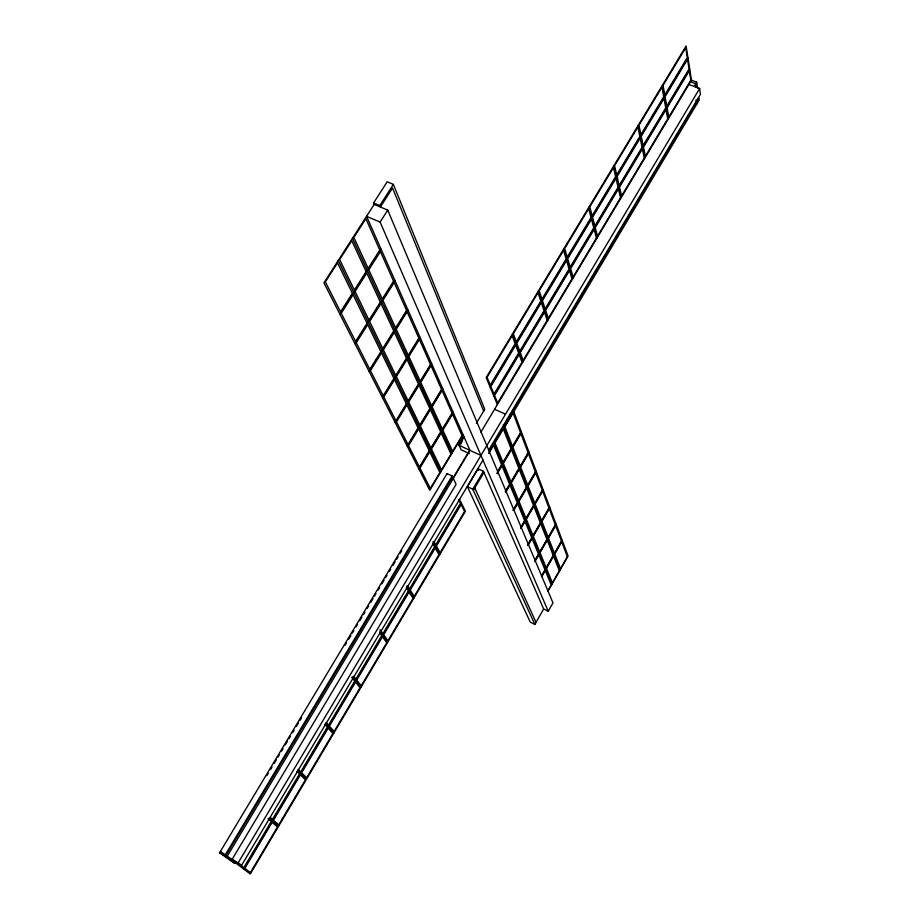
<?xml version="1.0" encoding="UTF-8"?>
<svg xmlns="http://www.w3.org/2000/svg" width="920" height="920" viewBox="0 0 920 920"><rect width="100%" height="100%" fill="white"/><g stroke="black" fill="none" stroke-linecap="round" stroke-linejoin="round"><path stroke-width="1.38" d="M462.783 437.46L460.31 439.886L458.712 444.233L459.574 446.154M460.966 444.015L462.173 440.749L460.31 439.886M543.651 608.982L534.853 624.415L530.276 622.161L467.44 486.703L478.101 468.797L483.448 471.27L543.651 608.982L548.24 611.225L552.977 602.899L387.745 210.128L374.198 204.412L373.589 202.975L387.171 181.803L393.369 184.38L484.759 409.262L476.318 423.327M547.756 591.008L551.218 584.959L545.261 570.526L541.731 576.691M547.894 591.341L568.088 556.014L514.015 412.298M541.443 576.012L544.985 569.848L538.786 554.841L534.842 561.672M541.581 576.357L562.223 540.408M534.543 560.97L538.487 554.127L532.036 538.487L527.999 545.445M535.014 560.751L556.105 524.181M527.689 544.709L531.726 537.751L524.986 521.444L520.87 528.528M527.838 545.077L549.746 507.265M520.536 527.769L524.676 520.674L517.649 503.654L514.119 509.68M520.708 528.149L543.122 489.647M513.084 510.082L517.316 502.849L509.967 485.081L505.643 492.441M513.256 510.473L536.199 471.258M505.287 491.602L509.622 484.23L501.952 465.658L497.202 473.685M505.471 492.016L528.977 452.053M497.513 471.661L501.584 464.772L493.557 445.326L488.692 453.514M497.018 473.248L521.422 431.986M243.696 869.055L461.334 502.975M534.853 624.415L472.799 489.198L483.448 471.27M473.34 490.325L483.977 472.409M231.288 860.752L456.101 484.334L452.122 475.962L447.062 473.581L219.581 852.817L234.703 863.339L235.52 861.959L220.42 851.414M483.034 460L241.523 865.421L238.153 862.845L699.648 88.481L688.907 84.479M488.704 450.11L700.419 94.403L699.648 88.481M489.187 451.892L512.831 412.148M505.482 425.718L699.177 100.073L698.924 98.164L504.907 424.223L505.482 425.718L503.332 424.741M234.703 863.339L224.721 855.772L452.122 475.962M226.239 854.898L452.536 476.836M452.226 479.389L469.671 450.225M453.261 478.319L469.982 450.374L366.562 216.315L380.121 222.088L548.24 611.225M480.895 432.135L691.46 80.212L686.101 46L486.174 377.579L497.363 404.616M226.653 857.244L453.296 478.434M694.14 86.422L696.693 82.156L691.46 80.212M463.093 434.78L429.732 490.291L323.921 282.854L374.198 204.412M469.315 453.617L461.115 449.799L459.08 445.303L464.232 436.747M493.706 395.772L689.701 69.011M266.823 775.709L268.295 773.248M270.514 769.557L271.986 767.096M274.195 763.404L276.414 759.724M277.886 757.263L279.358 754.803M281.577 751.111L283.049 748.65M285.257 744.97L287.477 741.279M288.949 738.817L290.421 736.356M292.629 732.665L294.112 730.216M296.32 726.524L298.528 722.832M300.012 720.371L301.484 717.91M344.988 645.369L346.46 642.907M348.668 639.216L350.888 635.536M352.36 633.075L353.832 630.614M356.051 626.922L357.523 624.461M359.731 620.781L361.94 617.09M363.423 614.629L364.895 612.168M367.103 608.476L368.586 606.015M370.794 602.335L373.002 598.644M374.474 596.183L375.958 593.722M378.166 590.03L379.638 587.581M381.857 583.889L384.065 580.198M385.537 577.737L387.009 575.276M389.229 571.596L390.701 569.135M392.909 565.443L395.128 561.752M396.6 559.291L398.072 556.841M400.292 553.15L401.764 550.689M489.969 386.756L687.918 57.603M418.841 468.935L453.134 412.24M407.376 446.464L442.669 388.539M395.312 422.809L431.652 363.607M382.593 397.865L420.037 337.318M369.15 371.53L407.778 309.58M354.947 343.666L394.818 280.267M339.894 314.157L381.11 249.228M380.121 222.088L387.745 210.128M483.667 411.091L392.553 188.013L380.397 207.023L379.787 205.597L393.369 184.38M690.506 81.811L695.738 83.754L696.29 87.354M373.589 202.975L379.787 205.597M494.569 409.285L505.471 414.172M459.08 445.303L480.941 455.457M467.44 486.703L472.799 489.198M232.116 859.372L238.153 862.845M219.581 852.817L224.721 855.772M233.496 860.786L241.523 865.421M233.565 861.43L250.274 874L465.44 511.152L459.528 499.41M238.142 863.293L243.846 867.606L271.25 821.525L267.984 818.719M269.157 818.121L278.576 826.263M270.342 817.523L272.504 819.398L299.494 774.019L296.93 771.489M297.551 770.431L306.464 779.228M298.172 769.384L300.736 771.926L327.324 727.214L324.898 724.5M325.507 723.465L333.937 732.906M326.128 722.43L328.555 725.155L354.74 681.11L351.681 677.258M352.659 676.717L361.019 687.251M353.659 676.188L355.948 679.075L381.754 635.685L379.592 632.626M379.822 631.097L387.688 642.263M380.063 629.591L382.938 633.684L408.365 590.916L406.329 587.696M407.514 585.718L409.538 588.949L434.596 546.802L432.687 543.421M406.582 586.155L413.988 597.919M432.952 541.868L439.898 554.219M433.849 541.466L435.758 544.858L460.448 503.332L458.666 499.79M338.249 260.498L440.921 471.672M447.062 473.581L447.476 474.455M352.464 238.326L452.042 453.169M474.766 487.933L536.026 622.357M494.086 443.659L551.954 584.234M503.838 427.271L560.038 570.089M512.463 333.971L522.847 362.008M538.372 291.007L547.975 320.022M563.891 248.676L572.746 278.633M589.042 206.965L597.16 237.82M613.835 165.853L621.23 197.593M638.273 125.327L644.966 157.918M662.354 85.387L668.38 118.795M696.693 82.156L697.601 88.147M696.072 99.9L696.67 104.293M559.314 570.803L552.414 582.854L546.491 568.399L553.529 556.14L559.314 570.803M567.364 556.715L560.51 568.709L554.737 554.024L561.74 541.822L567.364 556.715M553.253 555.45L546.204 567.721L540.028 552.667L547.227 540.189L553.253 555.45M561.476 541.121L554.472 553.322L548.469 538.039L555.634 525.619L561.476 541.121M546.94 539.465L539.741 551.954L533.312 536.279L540.661 523.583L546.94 539.465M555.346 524.883L548.182 537.314L541.938 521.387L549.263 508.748L555.346 524.883M540.373 522.824L533.002 535.532L526.297 519.191L533.83 506.264L540.373 522.824M548.976 507.978L541.639 520.628L535.129 504.022L542.616 491.153L548.976 507.978M533.519 505.471L525.987 518.42L518.983 501.365L526.688 488.186L533.519 505.471M542.317 490.36L534.819 503.24L528.022 485.909L535.693 472.811L542.317 490.36M526.366 487.37L518.65 500.56L511.347 482.747L519.236 469.315L526.366 487.37M535.382 471.971L527.7 485.093L520.605 466.992L528.459 453.64L535.382 471.971M518.903 468.464L511.002 481.896L503.355 463.277L511.451 449.592L518.903 468.464M528.137 452.778L520.271 466.141L512.854 447.223L520.904 433.619L528.137 452.778M511.094 448.695L502.998 462.392L494.994 442.899L503.297 428.95L511.094 448.695M520.559 432.699L512.497 446.326L504.735 426.535L512.992 412.654L520.559 432.699M272.182 822.331L244.823 868.342L250.424 872.574L277.495 826.919L272.182 822.331M300.38 774.881L273.435 820.214L278.748 824.814L305.417 779.849L300.38 774.881M328.164 728.145L301.622 772.8L306.647 777.768L332.925 733.47L328.164 728.145M355.534 682.099L329.383 726.087L334.144 731.423L360.03 687.769L355.534 682.099M382.49 636.732L356.73 680.075L361.226 685.756L386.745 642.735L382.49 636.732M409.066 592.031L383.686 634.731L387.918 640.757L413.057 598.356L409.066 592.031M435.252 547.975L410.239 590.065L414.218 596.401L439.001 554.61L435.252 547.975M461.069 504.551L436.413 546.031L440.151 552.69L464.577 511.497L461.069 504.551M522.042 362.284L497.662 403.017L494.546 395.473L519.144 354.464L522.042 362.284M547.193 320.252L523.169 360.398L520.271 352.578L544.514 312.167L547.193 320.252M571.987 278.817L548.297 318.4L545.629 310.304L569.514 270.48L571.987 278.817M596.424 237.981L573.079 277L570.618 268.64L594.159 229.379L596.424 237.981M620.517 197.708L597.505 236.187L595.24 227.573L618.458 188.864L620.517 197.708M644.287 158.01L621.586 195.937L619.528 187.082L642.413 148.925L644.287 158.01M667.713 118.852L645.334 156.262L643.471 147.165L666.034 109.537L667.713 118.852M690.817 80.235L668.748 117.127L667.069 107.801L689.321 70.702L690.817 80.235M515.672 345.138L490.831 386.457L494.005 394.151L518.627 353.096L515.672 345.138M541.305 302.519L516.822 343.24L519.765 351.21L544.042 310.753L541.305 302.519M566.559 260.521L542.432 300.644L545.158 308.89L569.077 269.019L566.559 260.521M591.456 219.121L567.674 258.669L570.181 267.18L593.756 227.873L591.456 219.121M615.986 178.308L592.549 217.292L594.849 226.067L618.091 187.323L615.986 178.308M640.17 138.08L617.067 176.513L619.16 185.53L642.08 147.327L640.17 138.08M664.021 98.417L641.24 136.309L643.137 145.567L665.735 107.904L664.021 98.417M687.539 59.317L665.079 96.669L666.781 106.168L689.057 69.023L687.539 59.317M439.875 472.581L430.33 488.451L419.934 468.015L429.732 451.812L439.875 472.581M451.007 454.054L441.519 469.832L431.434 449.006L441.163 432.917L451.007 454.054M462.07 435.654L452.64 451.329L442.853 430.134L452.525 414.138L462.07 435.654M512.153 335.639L487.048 377.28L490.279 385.112L515.154 343.747L512.153 335.639M538.039 292.698L513.303 333.718L516.304 341.837L540.822 301.082L538.039 292.698M563.558 250.367L539.178 290.8L541.96 299.195L566.122 259.026L563.558 250.367M588.697 208.667L564.673 248.503L567.237 257.174L591.043 217.58L588.697 208.667M613.479 167.566L589.8 206.827L592.146 215.763L615.618 176.732L613.479 167.566M637.905 127.052L614.571 165.749L616.699 174.938L639.837 136.459L637.905 127.052M661.974 87.112L638.974 125.258L640.906 134.688L663.722 96.761L661.974 87.112M685.722 47.736L663.044 85.353L664.78 95.013L687.274 57.615L685.722 47.736M429.249 450.823L419.44 467.038L408.514 445.544L418.6 428.984L429.249 450.823M440.703 431.905L430.951 448.017L420.348 426.121L430.364 409.676L440.703 431.905M452.076 413.114L442.382 429.122L432.089 406.835L442.048 390.494L452.076 413.114M418.094 427.949L407.997 444.509L396.485 421.877L406.87 404.949L418.094 427.949M429.87 408.618L419.842 425.074L408.664 402.028L418.979 385.216L429.87 408.618M441.565 389.413L431.606 405.777L420.762 382.317L431.008 365.619L441.565 389.413M406.341 403.857L395.945 420.796L383.812 396.934L394.507 379.626L406.341 403.857M418.462 384.1L408.135 400.924L396.359 376.625L406.996 359.444L418.462 384.1M430.514 364.481L420.256 381.19L408.825 356.466L419.382 339.399L430.514 364.481M393.944 378.465L383.226 395.796L370.415 370.587L381.466 352.877L393.944 378.465M406.444 358.259L395.796 375.475L383.375 349.818L394.335 332.223L406.444 358.259M418.853 338.203L408.284 355.292L396.232 329.188L407.111 311.73L418.853 338.203M380.868 351.659L369.805 369.38L356.258 342.723L367.666 324.599L380.868 351.659M393.76 330.981L382.777 348.588L369.633 321.459L380.949 303.462L393.76 330.981M406.559 310.466L395.657 327.945L382.916 300.346L394.151 282.474L406.559 310.466M367.034 323.299L355.615 341.458L341.262 313.214L353.05 294.641L367.034 323.299M380.339 302.151L369 320.16L355.085 291.433L366.781 272.998L380.339 302.151M393.553 281.14L382.306 299.034L368.805 269.813L380.42 251.516L393.553 281.14M352.383 293.273L340.572 311.868L325.346 281.911L337.548 262.878L352.383 293.273M366.137 271.607L354.418 290.064L339.652 259.589L351.762 240.695L366.137 271.607M379.787 250.102L368.161 268.421L353.855 237.429L365.861 218.695L379.787 250.102M478.63 469.936L478.101 468.797L478.63 469.936"/></g></svg>
